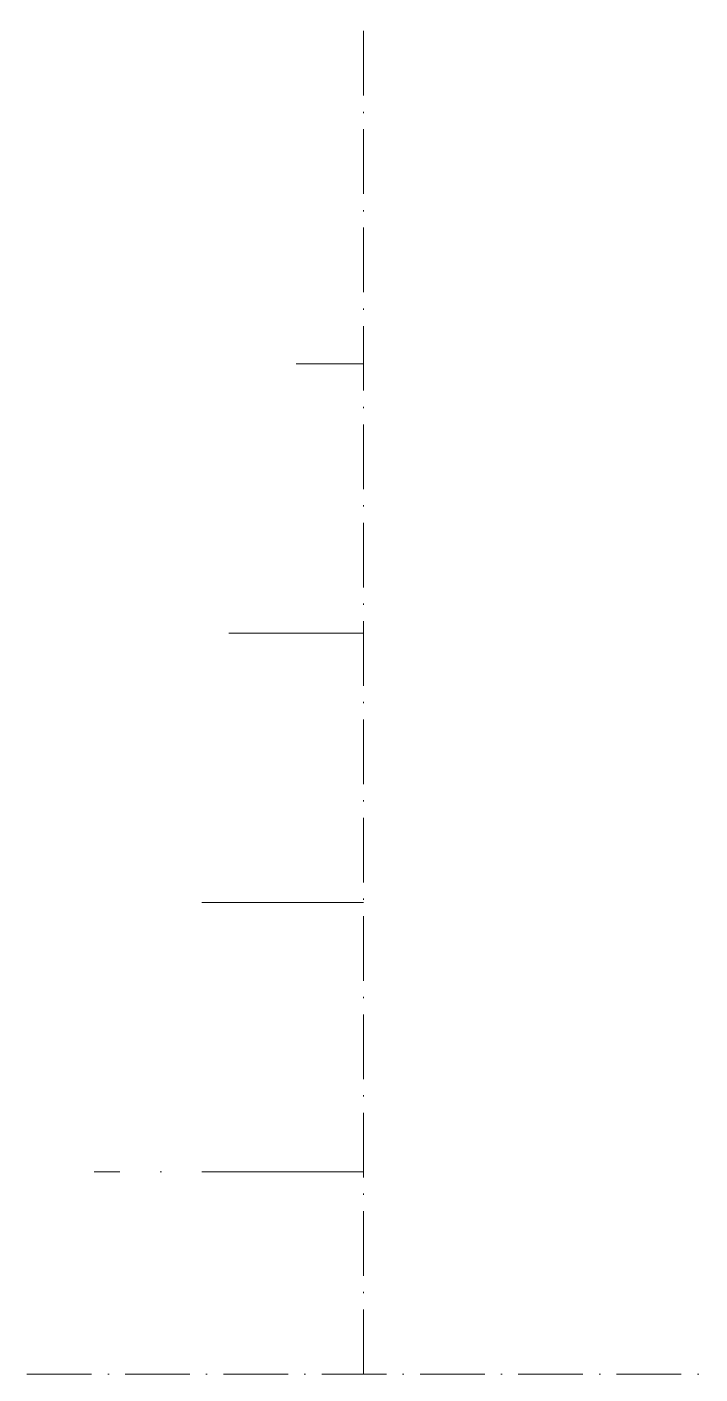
# Model space of a CAD drawing. Header units: centimetres. Extents: x 5 to 55, y 5 to 105.
import ezdxf

# ---------------------------------------------------------------- set-up
doc = ezdxf.new("R2010")
doc.units = ezdxf.units.CM
doc.linetypes.add('ACAD_ISO10W100', pattern=[18, 12, -3, 0, -3])
doc.layers.add('linii de ajutor', color=131, linetype='ACAD_ISO10W100', lineweight=20)

msp = doc.modelspace()

# ---------------------------------------------------------------- linework, layer by layer
at = {"layer": 'linii de ajutor', "ltscale": 0.4}
for p, q in [((30, 5), (30, 105)), ((5, 5), (55, 5))]:
    msp.add_line(p, q, dxfattribs=at)
at = {"layer": 'linii de ajutor'}
for p, q in [((30, 80), (25, 80)), ((30, 60), (20, 60)), ((30, 40), (15, 40)), ((30, 20), (10, 20))]:
    msp.add_line(p, q, dxfattribs=at)

doc.saveas('drawing.dxf')
